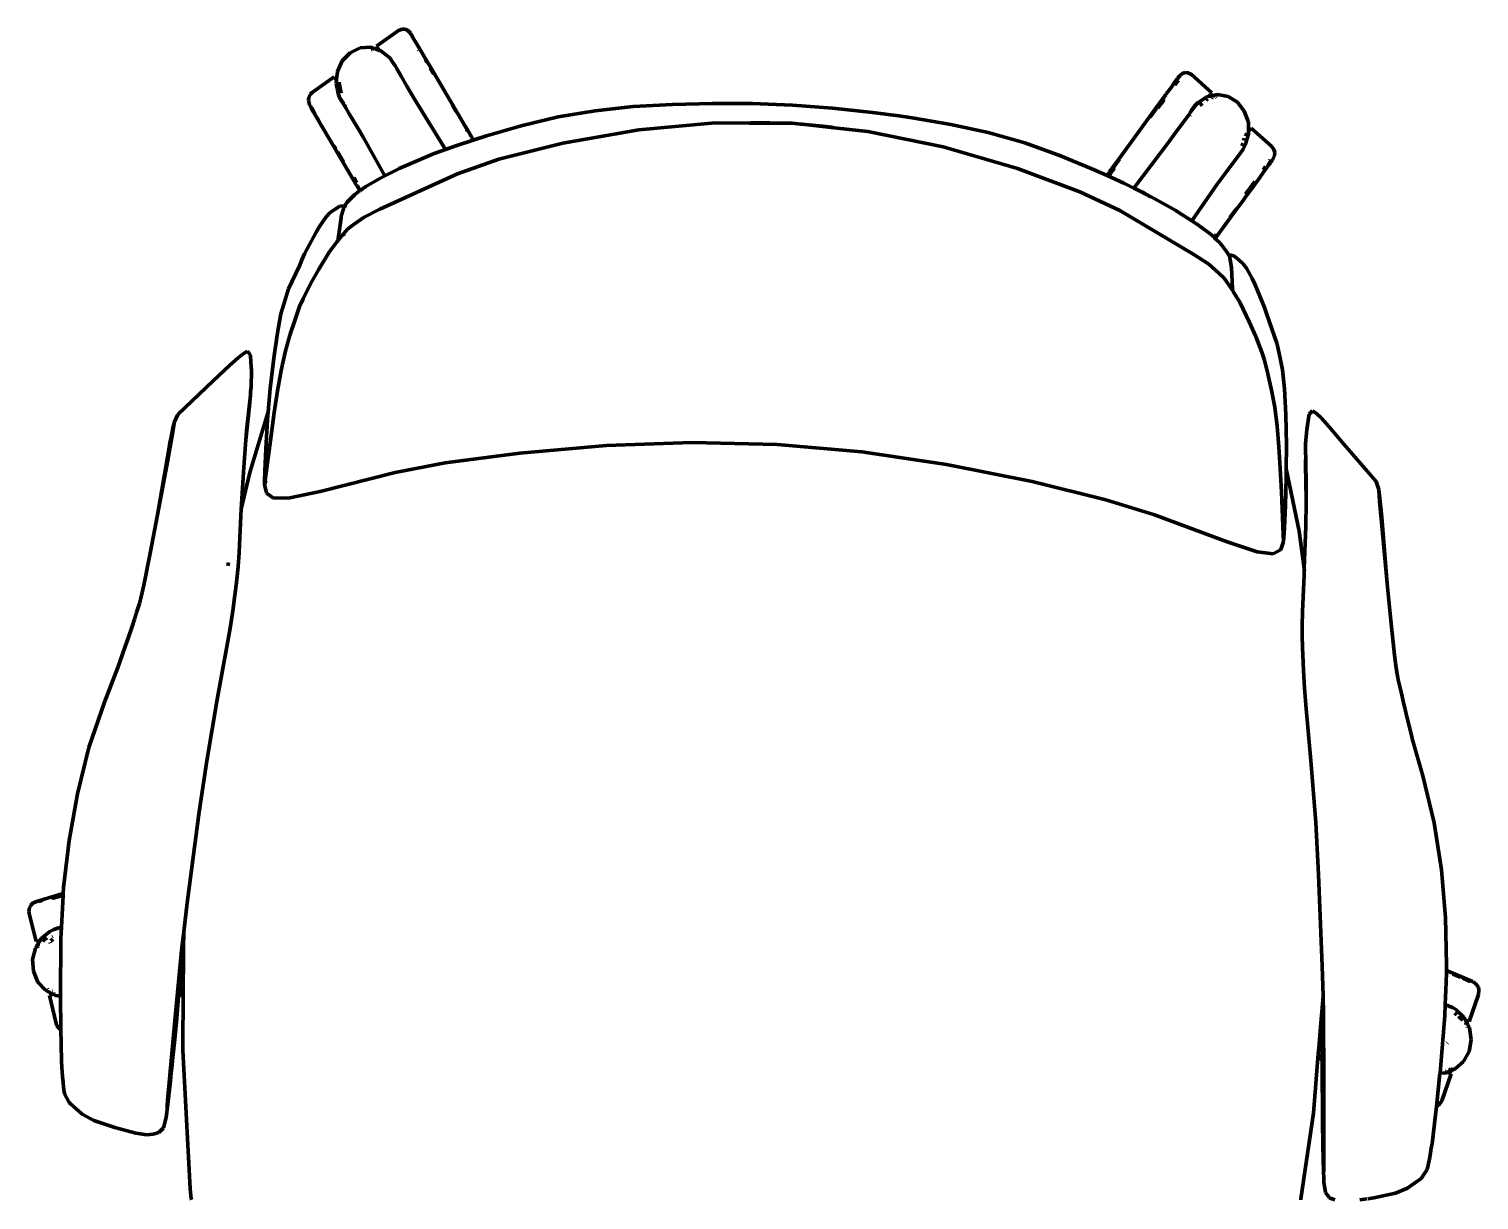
# Model space of a CAD drawing. Header units: millimetres. Extents: x 4307 to 31003, y 2809 to 20009.
# Drawn here: x 16209 to 16842, y 13786 to 14297 of the extents above; entities that cross this region are included whole.
import ezdxf

# ---------------------------------------------------------------- set-up
doc = ezdxf.new("R2010")
doc.units = ezdxf.units.MM
doc.layers.add('ProfileEdges', color=7, linetype='Continuous')

msp = doc.modelspace()

# ---------------------------------------------------------------- linework, layer by layer
at = {"layer": 'ProfileEdges', "lineweight": 211}
for p, q in [((16369.92, 14296.73), (16360.39, 14289.79)), ((16371.48, 14297.32), (16369.92, 14296.73)), ((16371.48, 14297.32), (16372.74, 14297.31)), ((16373.9, 14296.78), (16372.74, 14297.31)), ((16373.9, 14296.78), (16374.9, 14295.83)), ((16374.9, 14295.83), (16375.11, 14295.47)), ((16375.11, 14295.47), (16375.52, 14294.82)), ((16375.52, 14294.82), (16375.22, 14294.42)), ((16375.57, 14294.72), (16375.52, 14294.82)), ((16375.72, 14294.47), (16375.57, 14294.72)), ((16375.73, 14294.41), (16375.72, 14294.47)), ((16375.73, 14294.41), (16376.32, 14293.34)), ((16376.04, 14293.99), (16375.73, 14294.41)), ((16375.88, 14293.64), (16375.86, 14293.66)), ((16375.9, 14293.61), (16375.88, 14293.64)), ((16377.03, 14292.23), (16376.04, 14293.99)), ((16377.03, 14292.23), (16376.32, 14293.34)), ((16348.83, 14287), (16345.4, 14283.45)), ((16353.16, 14289.05), (16348.83, 14287)), ((16353.16, 14289.05), (16357.86, 14289.33)), ((16357.86, 14289.33), (16359.12, 14288.89)), ((16357.96, 14288.07), (16358.24, 14288.27)), ((16358.79, 14288.65), (16358.91, 14288.74)), ((16358.99, 14288.8), (16359.12, 14288.89)), ((16359.12, 14288.89), (16359.28, 14289)), ((16359.12, 14288.89), (16359.41, 14288.79)), ((16359.28, 14289), (16359.41, 14288.79)), ((16359.41, 14288.79), (16359.51, 14288.62)), ((16359.41, 14288.79), (16361.34, 14288.12)), ((16359.72, 14288.26), (16359.56, 14288.53)), ((16360.23, 14287.39), (16360.26, 14287.34)), ((16360.63, 14289.31), (16360.39, 14289.79)), ((16361.34, 14288.18), (16360.63, 14289.31)), ((16361.34, 14288.18), (16361.34, 14288.12)), ((16361.38, 14288.1), (16361.34, 14288.12)), ((16361.67, 14287.58), (16361.38, 14288.1)), ((16361.38, 14288.1), (16362.24, 14287.8)), ((16362.24, 14287.8), (16366.13, 14284.7)), ((16377.3, 14291.74), (16377.03, 14292.23)), ((16378.63, 14289.49), (16377.3, 14291.74)), ((16378.4, 14289.98), (16377.3, 14291.74)), ((16378.4, 14289.98), (16380.08, 14287.14)), ((16378.62, 14288.09), (16378.74, 14287.9)), ((16378.63, 14289.49), (16380.08, 14287.14)), ((16380.08, 14287.14), (16382.15, 14283.52)), ((16345.4, 14283.45), (16343.27, 14278.8)), ((16366.13, 14284.7), (16367.22, 14283.11)), ((16368.56, 14281.08), (16367.22, 14283.11)), ((16368.56, 14281.08), (16369.03, 14280.28)), ((16371.04, 14276.68), (16369.03, 14280.28)), ((16381.59, 14284.05), (16382.28, 14282.88)), ((16382.15, 14283.52), (16384.17, 14280.2)), ((16385.29, 14277.76), (16383.79, 14280.31)), ((16399.24, 14254.64), (16384.17, 14280.2)), ((16341.92, 14276.39), (16332.28, 14269.58)), ((16341.92, 14276.39), (16342.44, 14275.49)), ((16342.84, 14274.85), (16342.44, 14275.49)), ((16342.87, 14274.79), (16342.7, 14273.62)), ((16343.77, 14268.56), (16342.7, 14273.62)), ((16343.08, 14277.04), (16342.84, 14274.85)), ((16342.84, 14274.85), (16342.87, 14274.79)), ((16342.97, 14274.62), (16342.87, 14274.79)), ((16342.96, 14277.23), (16343.11, 14277.33)), ((16343.08, 14277.04), (16342.96, 14277.23)), ((16343.11, 14277.33), (16343.08, 14277.04)), ((16343.27, 14278.8), (16343.11, 14277.33)), ((16343.19, 14276.85), (16343.14, 14276.93)), ((16343.2, 14277.4), (16343.25, 14277.44)), ((16344.02, 14273.7), (16344.08, 14274.2)), ((16344.31, 14272.35), (16344.02, 14273.7)), ((16371.04, 14276.68), (16373.52, 14272.45)), ((16708.59, 14273.8), (16707.31, 14271.96)), ((16709.74, 14275.38), (16708.59, 14273.8)), ((16710.27, 14274.79), (16708.84, 14272.83)), ((16709.4, 14274.82), (16710.08, 14275.77)), ((16709.61, 14274.74), (16709.41, 14274.46)), ((16709.61, 14274.74), (16709.94, 14275.15)), ((16709.74, 14275.38), (16710.08, 14275.77)), ((16710.11, 14275.81), (16710.08, 14275.77)), ((16710.15, 14275.83), (16710.11, 14275.81)), ((16710.19, 14275.86), (16710.15, 14275.83)), ((16710.19, 14275.89), (16710.24, 14275.99)), ((16710.19, 14275.86), (16710.19, 14275.89)), ((16710.24, 14275.99), (16710.31, 14276.03)), ((16710.4, 14274.97), (16710.27, 14274.79)), ((16710.31, 14276.03), (16710.33, 14276.07)), ((16711.07, 14276.93), (16710.33, 14276.14)), ((16710.8, 14276.75), (16710.33, 14276.14)), ((16710.36, 14276.1), (16710.33, 14276.14)), ((16710.33, 14276.07), (16710.36, 14276.1)), ((16710.39, 14276.04), (16710.36, 14276.1)), ((16710.8, 14276.75), (16712.12, 14277.92)), ((16712.12, 14277.92), (16713.32, 14278.32)), ((16713.32, 14278.32), (16714.57, 14278.19)), ((16714.57, 14278.19), (16716.08, 14277.42)), ((16724.92, 14269.46), (16716.08, 14277.42)), ((16330.85, 14267.61), (16330.59, 14266.27)), ((16331.58, 14268.83), (16330.85, 14267.61)), ((16331.58, 14268.83), (16332.28, 14269.58)), ((16344.54, 14266.82), (16343.77, 14268.56)), ((16344.02, 14272.8), (16344.02, 14272.84)), ((16344.02, 14272.8), (16344.31, 14272.35)), ((16344.35, 14272.29), (16344.31, 14272.35)), ((16344.31, 14272.35), (16344.32, 14272.31)), ((16344.32, 14272.31), (16344.35, 14272.29)), ((16344.35, 14272.29), (16344.54, 14271.96)), ((16344.95, 14269.31), (16344.35, 14272.29)), ((16344.54, 14271.96), (16344.54, 14271.93)), ((16373.52, 14272.45), (16376.93, 14266.68)), ((16704.47, 14268.12), (16700.4, 14262.57)), ((16704.47, 14268.12), (16702.72, 14265.6)), ((16704.24, 14267.38), (16703.27, 14266.05)), ((16704.88, 14268.67), (16704.47, 14268.12)), ((16704.88, 14268.67), (16705, 14268.83)), ((16705.1, 14269.01), (16705, 14268.83)), ((16707.31, 14271.96), (16705.1, 14269.01)), ((16722.77, 14267.71), (16718.87, 14265.11)), ((16722.77, 14267.71), (16723.86, 14267.95)), ((16723.66, 14267.68), (16723.83, 14267.9)), ((16723.86, 14267.95), (16723.83, 14267.9)), ((16723.89, 14267.99), (16723.86, 14267.95)), ((16724.24, 14268.49), (16723.89, 14267.99)), ((16723.89, 14267.99), (16725.83, 14268.38)), ((16724.24, 14268.49), (16724.64, 14269.01)), ((16724.92, 14269.46), (16724.64, 14269.01)), ((16725.11, 14267.39), (16724.87, 14267.06)), ((16725.42, 14267.83), (16725.68, 14268.17)), ((16725.83, 14268.38), (16725.68, 14268.17)), ((16725.96, 14268.55), (16725.83, 14268.38)), ((16725.83, 14268.38), (16726.09, 14268.43)), ((16726.09, 14268.43), (16725.96, 14268.55)), ((16726.09, 14268.43), (16727.4, 14268.72)), ((16726.66, 14267.93), (16726.09, 14268.43)), ((16727.18, 14267.47), (16727.06, 14267.58)), ((16732.05, 14267.91), (16727.4, 14268.72)), ((16736.17, 14265.4), (16732.05, 14267.91)), ((16330.59, 14266.27), (16331.02, 14264.18)), ((16331.02, 14264.18), (16331.61, 14263.13)), ((16331.61, 14263.13), (16331.76, 14263.18)), ((16331.61, 14263.13), (16331.76, 14262.84)), ((16331.76, 14263.18), (16331.65, 14263.38)), ((16331.76, 14263.18), (16332.24, 14263.34)), ((16332.46, 14261.8), (16331.76, 14263.18)), ((16331.76, 14262.84), (16331.81, 14262.79)), ((16331.81, 14262.79), (16332.08, 14262.28)), ((16331.81, 14262.79), (16332.46, 14261.8)), ((16332.87, 14261.01), (16332.08, 14262.28)), ((16332.24, 14262.63), (16332.4, 14262.83)), ((16332.6, 14261.94), (16332.24, 14262.63)), ((16332.51, 14261.73), (16332.46, 14261.8)), ((16332.87, 14261.01), (16332.51, 14261.73)), ((16333.6, 14260.23), (16332.6, 14261.94)), ((16333.09, 14260.58), (16332.87, 14261.01)), ((16344.96, 14266.17), (16344.54, 14266.82)), ((16346.01, 14264.73), (16344.58, 14266.81)), ((16344.58, 14266.81), (16344.96, 14266.17)), ((16345.79, 14264.87), (16344.96, 14266.17)), ((16345.79, 14264.87), (16346.01, 14264.73)), ((16346.56, 14263.61), (16345.79, 14264.87)), ((16346.01, 14264.73), (16346.04, 14264.67)), ((16346.56, 14263.61), (16347.02, 14262.89)), ((16347.02, 14262.89), (16348.42, 14260.35)), ((16347.2, 14263.73), (16347.29, 14263.65)), ((16347.4, 14263.46), (16347.3, 14263.56)), ((16390.43, 14244.7), (16376.93, 14266.68)), ((16393.46, 14263.91), (16395, 14261.3)), ((16393.47, 14264.27), (16395.4, 14261.05)), ((16395.65, 14260.63), (16395.4, 14261.05)), ((16439.59, 14258.95), (16455.83, 14261.68)), ((16455.83, 14261.68), (16472.41, 14263.47)), ((16489.51, 14264.42), (16472.41, 14263.47)), ((16489.51, 14264.42), (16489.54, 14264.45)), ((16489.54, 14264.45), (16495.38, 14264.57)), ((16495.38, 14264.57), (16506.96, 14264.86)), ((16495.38, 14264.57), (16506.97, 14264.79)), ((16506.96, 14264.86), (16524.45, 14264.8)), ((16524.45, 14264.8), (16541.95, 14264.16)), ((16541.95, 14264.16), (16559.42, 14262.85)), ((16559.42, 14262.85), (16576.83, 14260.96)), ((16588.32, 14259.38), (16576.83, 14260.96)), ((16700.4, 14262.57), (16697.77, 14258.96)), ((16697.77, 14258.96), (16700.3, 14262.34)), ((16698.06, 14258.9), (16700.77, 14262.61)), ((16702.72, 14265.6), (16700.3, 14262.34)), ((16701.47, 14262.72), (16703.06, 14264.91)), ((16703.06, 14264.91), (16703.19, 14265.09)), ((16704.16, 14266.41), (16703.19, 14265.09)), ((16715.54, 14260.88), (16715.36, 14260.56)), ((16717.52, 14263.57), (16715.54, 14260.88)), ((16716.01, 14261.7), (16715.54, 14260.88)), ((16717.49, 14263.67), (16716.01, 14261.7)), ((16717.49, 14263.67), (16718.75, 14265.03)), ((16718.87, 14265.11), (16718.75, 14265.03)), ((16719.76, 14264.02), (16720.85, 14264.75)), ((16722.51, 14266.09), (16722.53, 14266.11)), ((16723.09, 14266.88), (16722.53, 14266.11)), ((16724.87, 14267.06), (16724.83, 14267.01)), ((16724.87, 14267.06), (16724.87, 14267.02)), ((16739.16, 14261.43), (16736.17, 14265.4)), ((16740.96, 14256.62), (16739.16, 14261.43)), ((16333.44, 14260.09), (16333.09, 14260.58)), ((16333.09, 14260.58), (16336.12, 14255.43)), ((16334.81, 14257.83), (16333.44, 14260.09)), ((16334.81, 14257.83), (16336.12, 14255.43)), ((16337.96, 14252.4), (16336.12, 14255.43)), ((16340.21, 14248.49), (16336.12, 14255.43)), ((16352.41, 14253.62), (16348.42, 14260.35)), ((16399.27, 14254.5), (16399.24, 14254.64)), ((16423.51, 14255.12), (16408.36, 14250.73)), ((16439.59, 14258.95), (16423.51, 14255.12)), ((16474.82, 14253.32), (16508.17, 14256.34)), ((16508.17, 14256.34), (16522.95, 14256.29)), ((16522.95, 14256.29), (16524, 14256.39)), ((16522.95, 14256.29), (16536.4, 14256.24)), ((16527.89, 14256.48), (16524, 14256.39)), ((16536.4, 14256.24), (16527.89, 14256.48)), ((16536.4, 14256.24), (16541.59, 14256.22)), ((16541.59, 14256.22), (16545.56, 14255.79)), ((16546.13, 14255.76), (16545.56, 14255.79)), ((16555.24, 14254.9), (16546.13, 14255.76)), ((16546.13, 14255.76), (16560.1, 14254.22)), ((16559.11, 14254.44), (16555.24, 14254.9)), ((16588.32, 14259.38), (16594.12, 14258.62)), ((16594.15, 14258.58), (16594.12, 14258.62)), ((16611.08, 14255.73), (16594.15, 14258.58)), ((16627.42, 14252.12), (16611.08, 14255.73)), ((16689.71, 14247.9), (16697.77, 14258.96)), ((16713.13, 14257.6), (16708.58, 14251.32)), ((16715.04, 14260.06), (16713.13, 14257.6)), ((16715.04, 14260.06), (16715.36, 14260.56)), ((16715.62, 14259.87), (16715.56, 14259.71)), ((16740.99, 14255.14), (16740.78, 14255.33)), ((16740.8, 14254.59), (16740.99, 14254.85)), ((16740.96, 14256.62), (16740.99, 14255.14)), ((16741.12, 14255.02), (16740.99, 14255.14)), ((16740.99, 14255.14), (16740.99, 14254.85)), ((16741.12, 14255.02), (16740.99, 14254.85)), ((16740.99, 14254.85), (16741.03, 14252.64)), ((16337.96, 14252.4), (16340.16, 14248.68)), ((16340.16, 14248.68), (16341.73, 14245.99)), ((16340.21, 14248.49), (16341.73, 14245.99)), ((16354.32, 14250.37), (16352.41, 14253.62)), ((16364, 14233.25), (16354.32, 14250.37)), ((16394.9, 14246.3), (16402.56, 14248.82)), ((16400.59, 14252.34), (16399.27, 14254.5)), ((16399.49, 14253.68), (16399.99, 14252.84)), ((16400.59, 14252.34), (16401.6, 14250.64)), ((16400.59, 14252.34), (16401.22, 14251.17)), ((16401.6, 14250.64), (16401.22, 14251.17)), ((16401.6, 14250.64), (16402.21, 14249.6)), ((16402.02, 14249.82), (16401.77, 14249.72)), ((16402.2, 14249.46), (16402.02, 14249.82)), ((16402.56, 14248.82), (16402.21, 14249.6)), ((16402.56, 14248.82), (16408.36, 14250.73)), ((16441.73, 14247.46), (16474.82, 14253.32)), ((16559.11, 14254.44), (16560.1, 14254.22)), ((16560.1, 14254.22), (16574.85, 14252.63)), ((16574.85, 14252.63), (16607.76, 14245.9)), ((16643.32, 14247.59), (16627.42, 14252.12)), ((16706.37, 14248.31), (16690.9, 14227.88)), ((16708.58, 14251.32), (16706.37, 14248.31)), ((16739.15, 14249.7), (16738.84, 14248.7)), ((16739.58, 14246.63), (16741.05, 14251.41)), ((16739.62, 14250.65), (16739.68, 14250.76)), ((16739.71, 14250.82), (16739.68, 14250.76)), ((16739.72, 14250.78), (16739.68, 14250.76)), ((16739.69, 14250.8), (16739.71, 14250.82)), ((16739.71, 14250.82), (16739.9, 14251.08)), ((16739.9, 14251.08), (16740.27, 14251.6)), ((16740.27, 14251.57), (16739.9, 14251.08)), ((16740.88, 14252.43), (16740.99, 14252.59)), ((16741.03, 14252.64), (16740.99, 14252.59)), ((16740.99, 14252.59), (16741.05, 14251.41)), ((16741.86, 14253.72), (16741.03, 14252.64)), ((16742.14, 14254.1), (16741.86, 14253.72)), ((16742.14, 14254.1), (16751.05, 14246.22)), ((16341.73, 14245.99), (16344.86, 14240.6)), ((16341.77, 14246.39), (16342.6, 14244.98)), ((16345.95, 14239.3), (16343.45, 14243.54)), ((16371.32, 14236.91), (16385.54, 14242.94)), ((16390.43, 14244.7), (16385.54, 14242.94)), ((16394.9, 14246.3), (16390.43, 14244.7)), ((16390.48, 14244.61), (16390.43, 14244.7)), ((16413.74, 14240.5), (16441.73, 14247.46)), ((16607.76, 14245.9), (16640.15, 14236.39)), ((16658.97, 14241.99), (16643.32, 14247.59)), ((16673.65, 14235.93), (16658.97, 14241.99)), ((16683.08, 14238.81), (16689.71, 14247.9)), ((16684.84, 14241.14), (16687.11, 14244.26)), ((16689.71, 14247.9), (16687.11, 14244.26)), ((16734.16, 14238.84), (16737.38, 14243.07)), ((16738.6, 14244.84), (16737.38, 14243.07)), ((16738.37, 14247.18), (16737.87, 14246.3)), ((16738.45, 14247.45), (16738.37, 14247.18)), ((16739.58, 14246.63), (16738.6, 14244.84)), ((16752.04, 14244.76), (16751.05, 14246.22)), ((16751.53, 14240.23), (16752.32, 14242.05)), ((16752.04, 14244.76), (16752.42, 14243.43)), ((16752.32, 14242.05), (16752.42, 14243.43)), ((16344.86, 14240.6), (16349.52, 14232.71)), ((16369.2, 14235.85), (16364, 14233.25)), ((16369.2, 14235.85), (16370.27, 14236.4)), ((16371.32, 14236.91), (16370.27, 14236.4)), ((16395.67, 14234.2), (16413.74, 14240.5)), ((16640.15, 14236.39), (16667.37, 14226.35)), ((16679.27, 14233.38), (16673.65, 14235.93)), ((16680.37, 14235.09), (16683.08, 14238.81)), ((16682.43, 14236.61), (16680.77, 14234.34)), ((16682.07, 14236.96), (16684.7, 14240.58)), ((16683.08, 14238.81), (16684.84, 14241.14)), ((16731.29, 14234.93), (16734.16, 14238.84)), ((16748.19, 14236.96), (16747.37, 14235.84)), ((16748.99, 14236.9), (16747.57, 14234.84)), ((16748.38, 14237.23), (16748.19, 14236.96)), ((16750.16, 14238.45), (16748.99, 14236.9)), ((16750.04, 14238.66), (16749.4, 14237.78)), ((16750.46, 14239.3), (16750.04, 14238.66)), ((16750.16, 14238.45), (16750.59, 14238.94)), ((16750.46, 14239.3), (16750.2, 14239.71)), ((16750.44, 14240.05), (16750.21, 14239.74)), ((16751.08, 14239.71), (16750.44, 14240.05)), ((16750.59, 14238.94), (16750.95, 14239.46)), ((16750.95, 14239.46), (16751.29, 14239.9)), ((16751.08, 14239.71), (16751.29, 14239.9)), ((16751.29, 14239.9), (16751.53, 14240.23)), ((16349.52, 14232.71), (16351.24, 14229.87)), ((16349.52, 14232.71), (16351.66, 14229.07)), ((16349.97, 14232.47), (16350.76, 14231.13)), ((16351.78, 14230.39), (16350.54, 14232.49)), ((16355.62, 14228.61), (16360.79, 14231.56)), ((16360.79, 14231.56), (16360.82, 14231.58)), ((16360.82, 14231.58), (16361.82, 14232.15)), ((16361.74, 14218.74), (16395.67, 14234.2)), ((16364, 14233.25), (16361.82, 14232.15)), ((16679.27, 14233.38), (16679.82, 14234.29)), ((16679.31, 14233.36), (16679.27, 14233.38)), ((16679.31, 14233.36), (16679.86, 14234.27)), ((16686.64, 14230.03), (16679.31, 14233.36)), ((16679.82, 14234.29), (16680.05, 14234.61)), ((16679.82, 14234.29), (16679.86, 14234.27)), ((16679.86, 14234.27), (16680.05, 14234.61)), ((16679.86, 14234.27), (16679.96, 14234.23)), ((16680.1, 14234.64), (16680.05, 14234.61)), ((16680.37, 14235.09), (16680.1, 14234.64)), ((16680.32, 14234.07), (16680.51, 14233.98)), ((16680.51, 14233.98), (16680.74, 14234.29)), ((16680.77, 14234.34), (16680.56, 14234.5)), ((16680.77, 14234.34), (16680.74, 14234.29)), ((16686.64, 14230.03), (16690.08, 14228.27)), ((16716.19, 14213.61), (16727.38, 14229.56)), ((16731.29, 14234.93), (16727.38, 14229.56)), ((16742.75, 14229.5), (16740.49, 14226.41)), ((16741.07, 14225.97), (16743.71, 14229.51)), ((16743.71, 14229.51), (16741.24, 14226.13)), ((16742.88, 14229.68), (16742.75, 14229.5)), ((16743.72, 14230.84), (16742.88, 14229.68)), ((16745.94, 14232.57), (16743.71, 14229.51)), ((16745.94, 14232.57), (16747.57, 14234.84)), ((16350.79, 14224.93), (16347.6, 14221.7)), ((16350.79, 14224.93), (16352.9, 14226.68)), ((16351.66, 14229.07), (16351.76, 14229.01)), ((16351.76, 14229.01), (16352.15, 14228.32)), ((16352.15, 14228.32), (16353.03, 14226.75)), ((16352.19, 14228.7), (16353.24, 14226.93)), ((16352.9, 14226.68), (16353.03, 14226.75)), ((16353.03, 14226.75), (16353.24, 14226.93)), ((16353.24, 14226.93), (16355.62, 14228.61)), ((16667.37, 14226.35), (16684.77, 14218.07)), ((16690.08, 14228.27), (16690.9, 14227.88)), ((16690.9, 14227.88), (16695.64, 14225.65)), ((16690.9, 14227.88), (16698.37, 14224.02)), ((16695.64, 14225.65), (16709.25, 14218.07)), ((16738.61, 14222.52), (16739.83, 14224.23)), ((16739.66, 14225.27), (16740.4, 14226.28)), ((16739.83, 14224.23), (16741.24, 14226.13)), ((16739.83, 14224.23), (16741.07, 14225.97)), ((16740.49, 14226.41), (16740.4, 14226.28)), ((16340.16, 14217.28), (16338.35, 14215.31)), ((16340.16, 14217.28), (16341.84, 14218.48)), ((16344.31, 14220.09), (16341.84, 14218.48)), ((16346.04, 14220.16), (16344.31, 14220.09)), ((16344.97, 14215.5), (16346.23, 14219.87)), ((16346.38, 14220.08), (16346.04, 14220.16)), ((16346.38, 14220.08), (16346.23, 14219.87)), ((16347.6, 14221.7), (16346.38, 14220.08)), ((16346.45, 14220.08), (16346.38, 14220.08)), ((16347.34, 14220.2), (16347.2, 14220.18)), ((16354.9, 14215.23), (16361.74, 14218.74)), ((16717.12, 14198.92), (16684.77, 14218.07)), ((16709.25, 14218.07), (16710.24, 14217.44)), ((16716.19, 14213.61), (16710.24, 14217.44)), ((16735.7, 14218.98), (16732.86, 14215.09)), ((16733.19, 14215.07), (16735.9, 14218.79)), ((16735.9, 14218.79), (16735.95, 14218.87)), ((16735.95, 14218.87), (16738.61, 14222.52)), ((16335.49, 14211.12), (16333.93, 14208.63)), ((16338.35, 14215.31), (16335.49, 14211.12)), ((16343.62, 14205.82), (16344.86, 14214.9)), ((16344.86, 14214.9), (16344.97, 14215.5)), ((16350.13, 14211.88), (16347.61, 14210.02)), ((16350.13, 14211.88), (16354.9, 14215.23)), ((16718.26, 14212.27), (16716.19, 14213.61)), ((16724.11, 14208.06), (16718.26, 14212.27)), ((16729.26, 14209.73), (16730.65, 14211.69)), ((16730.55, 14211.46), (16729.26, 14209.73)), ((16730.55, 14211.46), (16733.19, 14215.07)), ((16733.19, 14215.07), (16730.65, 14211.69)), ((16333.93, 14208.63), (16328.95, 14199.17)), ((16343.17, 14204.68), (16339.7, 14199.98)), ((16343.54, 14205.07), (16343.17, 14204.68)), ((16343.54, 14205.07), (16343.53, 14204.95)), ((16343.55, 14205.14), (16343.54, 14205.07)), ((16347.61, 14210.02), (16343.55, 14205.14)), ((16343.62, 14205.82), (16343.55, 14205.14)), ((16346.05, 14207.64), (16345.99, 14207.04)), ((16724.11, 14208.06), (16725.94, 14206.45)), ((16725.94, 14206.45), (16726.83, 14207.67)), ((16725.94, 14206.45), (16726.32, 14206.12)), ((16727.48, 14207.71), (16726.32, 14206.12)), ((16726.32, 14206.12), (16726.51, 14205.92)), ((16726.51, 14205.92), (16728.09, 14208.08)), ((16726.51, 14205.92), (16726.64, 14205.84)), ((16728.58, 14203.86), (16726.64, 14205.84)), ((16729.26, 14209.73), (16727.96, 14207.99)), ((16728.09, 14208.08), (16729.26, 14209.73)), ((16328.95, 14199.17), (16327.81, 14196.61)), ((16339.7, 14199.98), (16335.04, 14192.18)), ((16717.12, 14198.92), (16723.61, 14194.66)), ((16728.58, 14203.86), (16729.71, 14202.64)), ((16731.46, 14200.29), (16729.71, 14202.64)), ((16731.46, 14200.29), (16732.5, 14198.54)), ((16732.5, 14198.54), (16732.46, 14198.54)), ((16732.5, 14198.54), (16732.66, 14198.32)), ((16732.52, 14198.54), (16732.5, 14198.54)), ((16732.88, 14198.58), (16732.52, 14198.54)), ((16732.66, 14198.32), (16733.57, 14193.22)), ((16733.42, 14198.7), (16732.88, 14198.58)), ((16734.58, 14198.32), (16733.42, 14198.7)), ((16734.58, 14198.32), (16735.95, 14197.34)), ((16326.67, 14194.04), (16321.94, 14183.9)), ((16326.67, 14194.04), (16327.61, 14196.16)), ((16327.61, 14196.16), (16327.81, 14196.61)), ((16335.04, 14192.18), (16331.55, 14186.18)), ((16728.05, 14190.8), (16723.61, 14194.66)), ((16733.57, 14193.22), (16733.98, 14184.05)), ((16735.95, 14197.34), (16736.9, 14196.45)), ((16736.9, 14196.45), (16738.46, 14195.07)), ((16738.46, 14195.07), (16740.08, 14192.91)), ((16742.55, 14188.42), (16740.08, 14192.91)), ((16331.55, 14186.18), (16328.37, 14179.58)), ((16728.05, 14190.8), (16730.39, 14188.67)), ((16733.98, 14183.36), (16730.39, 14188.67)), ((16742.55, 14188.42), (16743.87, 14185.77)), ((16747.96, 14175.8), (16743.87, 14185.77)), ((16319.88, 14177.29), (16321.94, 14183.9)), ((16326.77, 14176.3), (16328.37, 14179.58)), ((16733.98, 14184.05), (16733.98, 14183.36)), ((16734.32, 14182.86), (16733.98, 14183.36)), ((16734.32, 14182.86), (16737.34, 14177.81)), ((16317.05, 14164.79), (16318.6, 14172.99)), ((16318.6, 14172.99), (16319.88, 14177.29)), ((16326.77, 14176.3), (16324.8, 14170.58)), ((16741.27, 14169.53), (16737.34, 14177.81)), ((16748.86, 14173.12), (16747.96, 14175.8)), ((16748.86, 14173.12), (16753.55, 14159.83)), ((16322.56, 14163.69), (16324.8, 14170.58)), ((16741.27, 14169.53), (16744.2, 14163.17)), ((16315.45, 14153.63), (16317.05, 14164.79)), ((16322.56, 14163.69), (16320.52, 14156.35)), ((16746.77, 14156.25), (16744.2, 14163.17)), ((16755, 14153.03), (16753.55, 14159.83)), ((16299.94, 14153.84), (16296.12, 14150.46)), ((16302.11, 14155.66), (16299.94, 14153.84)), ((16304.02, 14156.72), (16302.11, 14155.66)), ((16304.02, 14156.72), (16305.35, 14155.08)), ((16305.35, 14155.08), (16305.34, 14154.64)), ((16305.66, 14149.73), (16305.34, 14154.64)), ((16313.99, 14140.43), (16315.45, 14153.63)), ((16320.52, 14156.35), (16318.72, 14148.25)), ((16746.77, 14156.25), (16748.05, 14152.8)), ((16296.12, 14150.46), (16289.02, 14143.74)), ((16305.63, 14141.36), (16305.76, 14148.24)), ((16305.73, 14148.53), (16305.66, 14149.73)), ((16305.76, 14148.24), (16305.73, 14148.53)), ((16318.72, 14148.25), (16317.13, 14139.44)), ((16748.05, 14152.8), (16749.5, 14146.89)), ((16755, 14153.03), (16755.89, 14148.6)), ((16755.89, 14148.6), (16756.68, 14140.27)), ((16273.58, 14129.05), (16289.02, 14143.74)), ((16305.36, 14138.82), (16305.59, 14141.27)), ((16305.59, 14141.27), (16305.63, 14141.36)), ((16751.1, 14139.79), (16749.5, 14146.89)), ((16303.62, 14121.97), (16305.12, 14136.32)), ((16305.01, 14134.38), (16304.87, 14132.89)), ((16305.27, 14137.49), (16305.01, 14134.38)), ((16305.12, 14136.37), (16305.27, 14137.49)), ((16305.12, 14136.32), (16305.12, 14136.37)), ((16305.18, 14138.54), (16305.36, 14138.82)), ((16305.27, 14137.49), (16305.33, 14138.18)), ((16305.33, 14138.18), (16305.34, 14138.31)), ((16305.34, 14138.31), (16305.36, 14138.82)), ((16313.09, 14130.24), (16313.99, 14140.43)), ((16317.13, 14139.44), (16315.68, 14129.99)), ((16752.46, 14132.26), (16751.1, 14139.79)), ((16756.68, 14140.27), (16757.26, 14128.99)), ((16273.58, 14129.05), (16272.07, 14125.7)), ((16303.31, 14118.02), (16304.87, 14132.89)), ((16313.09, 14130.24), (16305.04, 14103.75)), ((16312.79, 14126.74), (16313.09, 14130.24)), ((16315.68, 14129.99), (16314.31, 14120)), ((16753.51, 14124), (16752.46, 14132.26)), ((16757.26, 14128.99), (16757.51, 14115.7)), ((16766.41, 14122.55), (16767.44, 14129.31)), ((16768.93, 14130.79), (16767.44, 14129.31)), ((16770.7, 14129.54), (16768.93, 14130.79)), ((16770.7, 14129.54), (16772.69, 14127.63)), ((16270.67, 14119.21), (16271.48, 14123.18)), ((16271.24, 14120.64), (16272.08, 14125.4)), ((16271.76, 14124.48), (16271.48, 14123.18)), ((16271.76, 14124.48), (16272.07, 14125.7)), ((16303.31, 14118.02), (16303.62, 14121.97)), ((16311.98, 14114.11), (16312.79, 14126.74)), ((16754.3, 14115.06), (16753.51, 14124)), ((16766.41, 14122.55), (16765.93, 14116.25)), ((16776.2, 14123.69), (16772.69, 14127.63)), ((16776.2, 14123.69), (16782.66, 14116.21)), ((16268.77, 14106.9), (16271.24, 14120.64)), ((16269.7, 14113.86), (16270.18, 14116.69)), ((16270.18, 14116.69), (16270.67, 14119.21)), ((16302.36, 14106.2), (16303.31, 14118.02)), ((16314.31, 14120), (16311.89, 14101.5)), ((16460.79, 14115.62), (16422.93, 14112.3)), ((16498.15, 14116.93), (16460.79, 14115.62)), ((16535.2, 14116.04), (16498.15, 14116.93)), ((16572.15, 14112.8), (16535.2, 14116.04)), ((16757.51, 14115.7), (16757.47, 14105.45)), ((16765.93, 14116.06), (16765.91, 14115.69)), ((16765.91, 14115.69), (16765.93, 14113.37)), ((16765.93, 14116.25), (16765.93, 14116.06)), ((16782.66, 14116.21), (16796.68, 14099.88)), ((16269.7, 14113.86), (16264.75, 14085.31)), ((16311.52, 14104.56), (16311.98, 14114.11)), ((16422.93, 14112.3), (16390.25, 14108.01)), ((16609.2, 14107.35), (16572.15, 14112.8)), ((16754.88, 14105.49), (16754.3, 14115.06)), ((16765.96, 14110.62), (16765.89, 14108.67)), ((16765.93, 14113.37), (16765.93, 14113.25)), ((16765.93, 14113.25), (16765.94, 14112.64)), ((16765.94, 14112.64), (16765.94, 14112.5)), ((16765.94, 14111.89), (16765.94, 14112.5)), ((16765.94, 14111.89), (16765.96, 14111.05)), ((16765.96, 14111.05), (16765.96, 14110.62)), ((16765.96, 14110.62), (16766.15, 14096.18)), ((16268.77, 14106.9), (16265.35, 14088.4)), ((16301.3, 14087.85), (16302.36, 14106.2)), ((16305.04, 14103.75), (16301.3, 14087.85)), ((16311.38, 14100.1), (16311.52, 14104.56)), ((16335.79, 14095.58), (16368.51, 14103.85)), ((16390.25, 14108.01), (16368.51, 14103.85)), ((16646.56, 14099.82), (16609.2, 14107.35)), ((16755.33, 14095.4), (16754.88, 14105.49)), ((16757.47, 14105.45), (16757.46, 14101.94)), ((16757.47, 14105.45), (16763.07, 14078.21)), ((16765.9, 14107.18), (16765.89, 14108.67)), ((16765.9, 14107.18), (16766.1, 14092.21)), ((16311.41, 14098.75), (16311.38, 14100.1)), ((16311.48, 14098.56), (16311.41, 14098.75)), ((16311.89, 14101.5), (16311.48, 14098.56)), ((16311.97, 14100.27), (16311.48, 14098.56)), ((16312.28, 14094.93), (16311.48, 14098.56)), ((16646.56, 14099.82), (16678.69, 14091.93)), ((16757.46, 14101.94), (16757.12, 14089.29)), ((16797.88, 14096.37), (16796.68, 14099.88)), ((16798.07, 14095.13), (16797.88, 14096.37)), ((16312.35, 14094.76), (16312.28, 14094.93)), ((16312.35, 14094.76), (16315.36, 14092.67)), ((16322.5, 14092.78), (16315.36, 14092.67)), ((16335.79, 14095.58), (16322.5, 14092.78)), ((16678.69, 14091.93), (16699.94, 14085.36)), ((16755.33, 14095.4), (16756.06, 14076.73)), ((16765.97, 14080.34), (16766.12, 14090.67)), ((16766.1, 14092.21), (16766.15, 14096.18)), ((16766.1, 14092.21), (16766.12, 14090.67)), ((16798.24, 14091.25), (16797.84, 14096.08)), ((16798.23, 14093.81), (16798.07, 14095.13)), ((16798.68, 14089.77), (16798.23, 14093.81)), ((16799.45, 14077.3), (16798.24, 14091.25)), ((16264.75, 14085.31), (16261.65, 14069.38)), ((16265.35, 14088.4), (16264.75, 14085.31)), ((16300.34, 14068.86), (16301.14, 14085.08)), ((16301.14, 14085.08), (16301.3, 14087.85)), ((16731.74, 14073.5), (16699.94, 14085.36)), ((16757.12, 14089.29), (16756.7, 14079.73)), ((16798.94, 14087.21), (16798.68, 14089.77)), ((16798.94, 14087.21), (16799.16, 14084.33)), ((16799.16, 14084.33), (16801.49, 14055.38)), ((16756.7, 14079.73), (16756.44, 14075.28)), ((16763.07, 14078.21), (16765.35, 14061.97)), ((16765.97, 14080.34), (16765.35, 14061.97)), ((16799.45, 14077.3), (16801.18, 14058.52)), ((16731.74, 14073.5), (16744.71, 14069.24)), ((16756.2, 14073.76), (16755.08, 14070.24)), ((16756.2, 14073.76), (16756.06, 14076.73)), ((16756.29, 14073.94), (16756.2, 14073.76)), ((16756.44, 14075.28), (16756.29, 14073.94)), ((16261.65, 14069.38), (16258.7, 14054.63)), ((16299.99, 14062.64), (16300.34, 14068.86)), ((16751.8, 14068.33), (16744.71, 14069.24)), ((16754.98, 14070.07), (16751.8, 14068.33)), ((16755.08, 14070.24), (16754.98, 14070.07)), ((16295.8, 14064.49), (16295.48, 14063.12)), ((16299.4, 14057.23), (16299.99, 14062.64)), ((16764.58, 14042.97), (16765.26, 14059.2)), ((16765.35, 14061.97), (16765.26, 14059.2)), ((16765.35, 14061.97), (16765.49, 14060.97)), ((16801.18, 14058.52), (16801.49, 14055.38)), ((16258.7, 14054.63), (16257.51, 14048.97)), ((16298.55, 14050.22), (16299.09, 14054.61)), ((16299.09, 14054.61), (16299.4, 14057.23)), ((16801.49, 14055.38), (16803.12, 14039.18)), ((16255.61, 14042.7), (16256.82, 14046.63)), ((16256.82, 14046.63), (16257.51, 14048.97)), ((16298.55, 14050.22), (16297.63, 14043.51)), ((16254.69, 14039.8), (16253.66, 14036.67)), ((16254.69, 14039.8), (16255.61, 14042.7)), ((16297.63, 14043.51), (16296.48, 14035.83)), ((16764.36, 14036.74), (16764.58, 14042.97)), ((16253.66, 14036.67), (16251.95, 14031.55)), ((16294.92, 14027.03), (16296.48, 14035.83)), ((16764.42, 14032.75), (16764.36, 14036.74)), ((16803.12, 14039.18), (16804.71, 14024.18)), ((16248.34, 14021.19), (16250.69, 14027.86)), ((16251.95, 14031.55), (16250.69, 14027.86)), ((16294.92, 14027.03), (16290.85, 14004.73)), ((16764.42, 14032.75), (16764.57, 14027.24)), ((16764.57, 14027.24), (16764.67, 14024.23)), ((16248.34, 14021.19), (16247.45, 14018.73)), ((16764.67, 14024.23), (16764.97, 14017.45)), ((16804.71, 14024.18), (16805.39, 14018.42)), ((16241.58, 14003.56), (16247.45, 14018.73)), ((16765.42, 14009.67), (16764.97, 14017.45)), ((16804.53, 14016.68), (16804.53, 14016.73)), ((16805.86, 14016.01), (16805.39, 14018.42)), ((16806.4, 14013.37), (16805.86, 14016.01)), ((16766.18, 14000.75), (16765.42, 14009.67)), ((16806.4, 14013.37), (16807.02, 14010.5)), ((16807.72, 14007.39), (16807.02, 14010.5)), ((16241.58, 14003.56), (16234.83, 13983.76)), ((16286.23, 13978.06), (16290.85, 14004.73)), ((16808.49, 14004.04), (16807.72, 14007.39)), ((16809.34, 14000.47), (16808.49, 14004.04)), ((16768.19, 13978.1), (16766.18, 14000.75)), ((16809.34, 14000.47), (16810.26, 13996.65)), ((16811.99, 13989.76), (16810.26, 13996.65)), ((16811.99, 13989.76), (16812.64, 13987.2)), ((16229.78, 13963.58), (16234.83, 13983.76)), ((16817.11, 13971.46), (16812.64, 13987.2)), ((16282.93, 13955.72), (16286.23, 13978.06)), ((16768.19, 13978.1), (16770.37, 13951.06)), ((16817.11, 13971.46), (16822.02, 13951.01)), ((16229.78, 13963.58), (16226.17, 13943.17)), ((16282.93, 13955.72), (16277.69, 13916.02)), ((16770.37, 13951.06), (16771.61, 13928.46)), ((16825.22, 13930.37), (16822.02, 13951.01)), ((16223.75, 13922.69), (16226.17, 13943.17)), ((16773.22, 13888.38), (16771.61, 13928.46)), ((16825.22, 13930.37), (16826.95, 13909.66)), ((16223.53, 13920.11), (16217.13, 13918.2)), ((16221.7, 13919.27), (16218.45, 13918.29)), ((16222.59, 13918.98), (16223.56, 13919.27)), ((16222.76, 13905.37), (16223.56, 13919.27)), ((16223.61, 13920.13), (16223.53, 13920.11)), ((16223.56, 13919.27), (16223.61, 13920.13)), ((16223.61, 13920.13), (16223.75, 13922.69)), ((16208.84, 13913.89), (16208.64, 13912.44)), ((16209.45, 13915.07), (16208.84, 13913.89)), ((16209.45, 13915.07), (16210.46, 13916)), ((16212.45, 13916.78), (16210.46, 13916)), ((16210.46, 13916), (16211.88, 13916.63)), ((16212.45, 13916.78), (16211.88, 13916.63)), ((16212.37, 13916.24), (16212.21, 13916.61)), ((16212.45, 13916.78), (16213.61, 13917.05)), ((16212.96, 13916.96), (16212.45, 13916.78)), ((16213.38, 13916.77), (16212.87, 13916.58)), ((16212.87, 13916.58), (16212.87, 13916.5)), ((16217.13, 13918.2), (16212.96, 13916.96)), ((16215.29, 13917.59), (16213.61, 13917.05)), ((16213.71, 13916.88), (16214.54, 13917.13)), ((16217.13, 13918.2), (16215.29, 13917.59)), ((16218.45, 13918.29), (16218.39, 13918.28)), ((16222.37, 13918.91), (16218.89, 13917.87)), ((16276.21, 13903.46), (16277.69, 13916.02)), ((16208.64, 13912.44), (16208.72, 13911.36)), ((16211.8, 13899.18), (16208.72, 13911.36)), ((16827.49, 13889.02), (16826.95, 13909.66)), ((16213.51, 13899.69), (16214.02, 13900.52)), ((16214.02, 13900.52), (16217.78, 13903.57)), ((16214.99, 13899.64), (16215.99, 13900.46)), ((16215.52, 13900.29), (16215.45, 13900.27)), ((16215.52, 13900.29), (16215.55, 13900.32)), ((16215.55, 13900.32), (16215.6, 13900.34)), ((16215.71, 13900.38), (16215.6, 13900.34)), ((16215.6, 13900.34), (16215.72, 13900.35)), ((16215.72, 13900.35), (16215.71, 13900.38)), ((16215.72, 13900.35), (16215.99, 13900.46)), ((16216.04, 13900.47), (16215.99, 13900.46)), ((16216.04, 13900.47), (16216.07, 13900.48)), ((16216.04, 13900.47), (16216.08, 13900.46)), ((16216.07, 13900.48), (16216.49, 13900.81)), ((16216.19, 13900.52), (16216.08, 13900.46)), ((16216.38, 13900.57), (16216.19, 13900.52)), ((16216.43, 13900.57), (16216.38, 13900.57)), ((16219.52, 13904.39), (16217.78, 13903.57)), ((16219.07, 13900.15), (16218.57, 13899.73)), ((16218.82, 13901.27), (16219.06, 13901.35)), ((16222.02, 13905.14), (16219.52, 13904.39)), ((16219.52, 13904.39), (16221.57, 13905.07)), ((16221.57, 13905.07), (16222.02, 13905.14)), ((16222.76, 13905.37), (16222.02, 13905.14)), ((16222.33, 13875.39), (16222.49, 13900.55)), ((16222.49, 13900.55), (16222.76, 13905.37)), ((16275.28, 13895.34), (16276.21, 13903.24)), ((16276.14, 13896.23), (16276.21, 13903.24)), ((16276.21, 13903.46), (16276.21, 13903.24)), ((16210.14, 13891.36), (16211.42, 13896.27)), ((16211.42, 13896.27), (16212.15, 13897.46)), ((16212.23, 13899.31), (16211.8, 13899.18)), ((16212.07, 13897.79), (16212.41, 13897.89)), ((16212.15, 13897.46), (16212.07, 13897.79)), ((16212.15, 13897.46), (16212.41, 13897.89)), ((16212.23, 13897.13), (16212.15, 13897.46)), ((16213.47, 13899.68), (16212.23, 13899.31)), ((16212.44, 13896.28), (16212.35, 13896.65)), ((16212.41, 13897.89), (16213.47, 13899.68)), ((16212.41, 13897.89), (16212.5, 13897.92)), ((16212.92, 13898.04), (16212.5, 13897.92)), ((16213.38, 13898.18), (16213.22, 13898.13)), ((16213.47, 13899.68), (16213.51, 13899.69)), ((16213.51, 13899.69), (16214.01, 13899.84)), ((16214.6, 13900.03), (16214.52, 13899.99)), ((16214.52, 13899.99), (16214.58, 13900.01)), ((16214.73, 13899.23), (16214.99, 13899.64)), ((16218.01, 13898.47), (16217.91, 13898.86)), ((16218.51, 13899.71), (16218.12, 13899.41)), ((16218.2, 13899.62), (16218.51, 13899.71)), ((16218.51, 13899.71), (16218.57, 13899.73)), ((16218.77, 13899.79), (16218.57, 13899.73)), ((16219.07, 13899.88), (16218.77, 13899.79)), ((16274.68, 13889.18), (16275.28, 13895.34)), ((16275.4, 13889.38), (16276.02, 13895.16)), ((16276.02, 13895.16), (16276.14, 13896.23)), ((16276.08, 13889.57), (16276.14, 13896.23)), ((16210.14, 13891.36), (16210.57, 13886.18)), ((16272.59, 13867.69), (16274.68, 13889.18)), ((16274.81, 13889.22), (16274.68, 13889.18)), ((16275.01, 13885.85), (16275.4, 13889.38)), ((16275.4, 13889.38), (16275.28, 13889.35)), ((16276.08, 13889.57), (16275.4, 13889.38)), ((16276, 13880.25), (16276.08, 13889.57)), ((16773.22, 13888.38), (16773.53, 13875.5)), ((16827.41, 13886.46), (16827.49, 13889.02)), ((16210.57, 13886.18), (16212.56, 13881.46)), ((16215.9, 13877.93), (16212.56, 13881.46)), ((16274.04, 13875.68), (16274.9, 13884.68)), ((16274.7, 13885.49), (16274.66, 13885.62)), ((16274.9, 13884.68), (16275.01, 13885.85)), ((16276, 13880.25), (16274.9, 13884.68)), ((16826.9, 13871.69), (16827.23, 13881.25)), ((16827.23, 13881.25), (16827.38, 13885.59)), ((16827.23, 13881.25), (16827.71, 13881.04)), ((16827.38, 13885.59), (16827.39, 13886.16)), ((16827.38, 13885.59), (16828.27, 13885.21)), ((16827.39, 13886.16), (16827.41, 13886.46)), ((16827.39, 13886.16), (16827.91, 13885.94)), ((16838.75, 13881.67), (16827.41, 13886.46)), ((16830.17, 13884.98), (16833.5, 13883.58)), ((16834.51, 13883.15), (16836.13, 13882.47)), ((16837.76, 13881.73), (16836.13, 13882.47)), ((16837.76, 13881.73), (16837.74, 13881.46)), ((16838.14, 13881.15), (16838.34, 13881.48)), ((16838.75, 13881.67), (16838.78, 13881.63)), ((16839.11, 13881.52), (16838.78, 13881.63)), ((16840.11, 13880.88), (16839.11, 13881.52)), ((16217.08, 13877.29), (16215.9, 13877.93)), ((16216.82, 13878.3), (16216.73, 13878.65)), ((16217.08, 13877.29), (16217.04, 13877.42)), ((16217.15, 13876.98), (16217.08, 13877.29)), ((16217.47, 13877.08), (16217.08, 13877.29)), ((16217.47, 13877.08), (16217.15, 13876.98)), ((16217.58, 13877.11), (16217.47, 13877.08)), ((16219.2, 13876.12), (16217.47, 13877.08)), ((16217.55, 13875.63), (16219.2, 13876.12)), ((16220.43, 13863.38), (16217.55, 13875.63)), ((16218.82, 13877.48), (16218.88, 13877.5)), ((16219.2, 13876.12), (16219.29, 13876.15)), ((16220.17, 13875.59), (16219.2, 13876.12)), ((16219.78, 13876.3), (16220.12, 13876.4)), ((16222.33, 13875.39), (16220.17, 13875.59)), ((16222.33, 13875.13), (16222.33, 13875.39)), ((16222.33, 13875.13), (16222.55, 13860.73)), ((16273.11, 13865.61), (16273.97, 13875.19)), ((16274.88, 13875.8), (16273.97, 13875.19)), ((16273.97, 13875.19), (16274.04, 13875.68)), ((16274.88, 13875.8), (16275.69, 13876.85)), ((16275.69, 13876.85), (16275.98, 13877.8)), ((16275.74, 13851.73), (16275.98, 13877.8)), ((16275.98, 13877.8), (16276, 13880.25)), ((16773.53, 13875.5), (16772.96, 13868.52)), ((16773.53, 13875.5), (16773.74, 13867.54)), ((16841.42, 13876.08), (16837.3, 13864.31)), ((16841.33, 13879.25), (16840.11, 13880.88)), ((16841.61, 13877.9), (16841.33, 13879.25)), ((16841.61, 13877.9), (16841.42, 13876.08)), ((16772.96, 13868.52), (16772.41, 13861.89)), ((16772.98, 13867.44), (16772.96, 13868.52)), ((16826.74, 13866.85), (16826.9, 13871.54)), ((16827.49, 13871.4), (16826.9, 13871.69)), ((16826.9, 13871.54), (16826.9, 13871.69)), ((16826.9, 13871.54), (16827.58, 13871.28)), ((16827.19, 13871.48), (16826.9, 13871.54)), ((16827.88, 13871.29), (16827.49, 13871.4)), ((16830.04, 13870.34), (16827.88, 13871.29)), ((16828.66, 13870.87), (16830.04, 13870.34)), ((16830.04, 13870.34), (16831.59, 13869.43)), ((16831.7, 13869.34), (16831.59, 13869.43)), ((16835.14, 13866.03), (16831.7, 13869.34)), ((16220.86, 13862.41), (16220.43, 13863.38)), ((16220.86, 13862.41), (16222.19, 13860.87)), ((16272.59, 13867.69), (16269.73, 13835.98)), ((16273.11, 13865.61), (16272.25, 13856.62)), ((16773.08, 13861.62), (16772.98, 13867.44)), ((16773.78, 13861.35), (16773.74, 13867.54)), ((16824.6, 13841.8), (16826.74, 13866.85)), ((16831.09, 13868), (16832, 13867.14)), ((16832.62, 13866.54), (16833.14, 13866.04)), ((16832.77, 13866.18), (16832.75, 13866.21)), ((16833.14, 13866.04), (16832.77, 13866.18)), ((16833.14, 13866.04), (16833.17, 13866.02)), ((16833.17, 13866.02), (16834.12, 13865.11)), ((16833.43, 13865.94), (16833.17, 13866.02)), ((16833.59, 13865.87), (16833.43, 13865.94)), ((16834.04, 13865.68), (16833.59, 13865.87)), ((16834.04, 13865.68), (16834.19, 13865.58)), ((16834.12, 13865.11), (16834.34, 13864.67)), ((16835.14, 13866.03), (16835.68, 13864.95)), ((16835.8, 13863.39), (16835.24, 13863.62)), ((16835.68, 13864.95), (16836.66, 13863.02)), ((16835.68, 13864.95), (16836.83, 13864.47)), ((16836.85, 13862.94), (16836.66, 13863.02)), ((16836.66, 13863.02), (16836.79, 13862.77)), ((16836.79, 13862.77), (16836.85, 13862.94)), ((16836.79, 13862.77), (16837.44, 13861.48)), ((16837.3, 13864.31), (16836.83, 13864.47)), ((16222.55, 13860.73), (16222.19, 13860.87)), ((16222.55, 13860.73), (16222.65, 13854.51)), ((16271.45, 13848.71), (16272.25, 13856.62)), ((16772.41, 13861.89), (16771.65, 13852.61)), ((16771.65, 13852.61), (16773.15, 13856.89)), ((16772.41, 13861.89), (16773.08, 13861.62)), ((16773.14, 13858.07), (16773.08, 13861.62)), ((16773.15, 13856.89), (16773.14, 13858.07)), ((16773.19, 13847.84), (16773.15, 13856.89)), ((16773.47, 13857.81), (16773.79, 13858.73)), ((16773.65, 13861.4), (16773.78, 13861.35)), ((16773.78, 13861.35), (16773.84, 13861.32)), ((16773.79, 13858.73), (16773.78, 13861.35)), ((16773.79, 13858.73), (16773.86, 13858.91)), ((16773.86, 13846.96), (16773.79, 13858.73)), ((16836.42, 13861.67), (16836.48, 13861.86)), ((16838.18, 13856.33), (16837.29, 13851.22)), ((16838.18, 13856.33), (16837.44, 13861.48)), ((16222.65, 13854.51), (16222.81, 13846.78)), ((16279.02, 13791.19), (16275.74, 13851.73)), ((16771.45, 13850.17), (16769.31, 13824.2)), ((16771.65, 13852.61), (16771.45, 13850.17)), ((16771.45, 13850.17), (16771.65, 13849.19)), ((16827.82, 13855), (16827.75, 13854.81)), ((16837.29, 13851.22), (16834.88, 13846.76)), ((16222.97, 13844.39), (16222.81, 13846.78)), ((16222.97, 13844.39), (16223.32, 13840.12)), ((16271.1, 13845.34), (16270.72, 13841.86)), ((16271.45, 13848.71), (16271.1, 13845.34)), ((16771.65, 13849.19), (16772.36, 13848.05)), ((16773.21, 13847.35), (16772.36, 13848.05)), ((16773.21, 13847.35), (16773.19, 13847.84)), ((16773.19, 13837.72), (16773.21, 13847.35)), ((16773.52, 13847.13), (16773.78, 13847.02)), ((16773.78, 13847.02), (16773.86, 13846.96)), ((16773.86, 13846.96), (16773.93, 13846.96)), ((16773.93, 13846.93), (16773.86, 13846.96)), ((16773.9, 13839.73), (16773.86, 13846.96)), ((16829.02, 13843.18), (16828.29, 13843.49)), ((16830, 13843.11), (16829.6, 13842.94)), ((16829.9, 13842.81), (16830, 13843.11)), ((16831.24, 13843.62), (16830, 13843.11)), ((16830, 13843.11), (16830.13, 13843.46)), ((16830.18, 13843.6), (16830.34, 13844.08)), ((16834.88, 13846.76), (16831.24, 13843.62)), ((16223.51, 13837.66), (16223.32, 13840.12)), ((16223.72, 13835.63), (16223.51, 13837.66)), ((16270.35, 13838.25), (16269.66, 13832.18)), ((16270.35, 13838.25), (16270.72, 13841.86)), ((16773.19, 13837.72), (16773.23, 13828.68)), ((16773.86, 13807.86), (16773.9, 13839.73)), ((16823.05, 13827.22), (16824.58, 13841.54)), ((16824.58, 13841.54), (16824.6, 13841.8)), ((16826.77, 13841.76), (16824.6, 13841.8)), ((16825.4, 13829.64), (16829.42, 13841.45)), ((16827.78, 13842.18), (16826.77, 13841.76)), ((16826.87, 13842.55), (16826.92, 13842.55)), ((16826.95, 13842.53), (16826.92, 13842.55)), ((16827.78, 13842.18), (16827.56, 13842.28)), ((16829.6, 13842.94), (16827.78, 13842.18)), ((16828.97, 13841.68), (16827.78, 13842.18)), ((16829.42, 13841.45), (16828.97, 13841.68)), ((16829.29, 13843.07), (16829.49, 13842.98)), ((16829.49, 13842.98), (16829.6, 13842.94)), ((16829.6, 13842.94), (16829.9, 13842.81)), ((16224.05, 13833.41), (16223.72, 13835.63)), ((16224.28, 13832.48), (16224.05, 13833.41)), ((16226.22, 13828.86), (16224.28, 13832.48)), ((16268.94, 13827.73), (16269.3, 13831.6)), ((16269.05, 13827.06), (16269.66, 13832.18)), ((16269.3, 13831.6), (16269.73, 13835.98)), ((16226.22, 13828.86), (16226.46, 13828.57)), ((16226.46, 13828.57), (16231.81, 13823.9)), ((16268.62, 13823.57), (16269.05, 13827.06)), ((16268.91, 13826.94), (16268.88, 13827.48)), ((16268.94, 13827.73), (16268.91, 13826.94)), ((16763.85, 13786.9), (16769.31, 13824.2)), ((16773.31, 13820.72), (16773.23, 13828.68)), ((16822.39, 13821.06), (16823.05, 13827.22)), ((16823.96, 13827.68), (16823.05, 13827.22)), ((16823.96, 13827.68), (16825.4, 13829.64)), ((16231.81, 13823.9), (16231.92, 13823.81)), ((16236.97, 13821.04), (16231.92, 13823.81)), ((16246.12, 13817.95), (16236.97, 13821.04)), ((16255.22, 13815.54), (16246.12, 13817.95)), ((16265.32, 13815.78), (16267.32, 13817.89)), ((16268.47, 13822.41), (16267.32, 13817.89)), ((16268.62, 13823.57), (16268.47, 13822.41)), ((16773.31, 13820.72), (16773.35, 13817.33)), ((16822.39, 13821.06), (16821.53, 13813.39)), ((16260.11, 13814.79), (16255.22, 13815.54)), ((16262.8, 13815.07), (16260.11, 13814.79)), ((16262.8, 13815.07), (16265.32, 13815.78)), ((16773.35, 13817.33), (16773.41, 13813.83)), ((16773.41, 13813.83), (16773.46, 13810.19)), ((16821.15, 13811.03), (16821.53, 13813.39)), ((16773.58, 13804.08), (16773.46, 13810.19)), ((16773.88, 13805.47), (16773.86, 13807.86)), ((16773.88, 13805.47), (16773.9, 13800.5)), ((16820, 13804.39), (16820.42, 13806.82)), ((16820.42, 13806.82), (16820.64, 13808.12)), ((16820.64, 13808.12), (16820.8, 13809.02)), ((16820.8, 13809.02), (16821.15, 13811.03)), ((16773.73, 13798.91), (16773.58, 13804.08)), ((16773.84, 13795.4), (16773.73, 13798.91)), ((16773.86, 13798.78), (16773.88, 13799)), ((16773.88, 13799), (16773.9, 13800.5)), ((16773.94, 13799.31), (16773.88, 13799)), ((16818.35, 13798.79), (16816.37, 13795.75)), ((16818.92, 13799.72), (16818.35, 13798.79)), ((16819.43, 13801.56), (16818.92, 13799.72)), ((16819.43, 13801.56), (16820, 13804.39)), ((16773.84, 13795.4), (16773.89, 13794.22)), ((16773.89, 13794.22), (16774.62, 13789.6)), ((16816.37, 13795.75), (16810.49, 13791.63)), ((16279.49, 13786.9), (16279.02, 13791.19)), ((16279.54, 13786.38), (16279.49, 13786.84)), ((16763.77, 13786.38), (16763.84, 13786.84)), ((16774.62, 13789.6), (16776.42, 13787.27)), ((16776.42, 13787.27), (16777.33, 13786.9)), ((16777.49, 13786.84), (16778.63, 13786.38)), ((16792.62, 13786.84), (16789.58, 13786.38)), ((16795.71, 13787.3), (16793.06, 13786.9)), ((16795.71, 13787.3), (16805.1, 13789.35)), ((16805.1, 13789.35), (16810.37, 13791.55)), ((16810.49, 13791.63), (16810.37, 13791.55))]:
    msp.add_line(p, q, dxfattribs=at)

doc.saveas('drawing.dxf')
